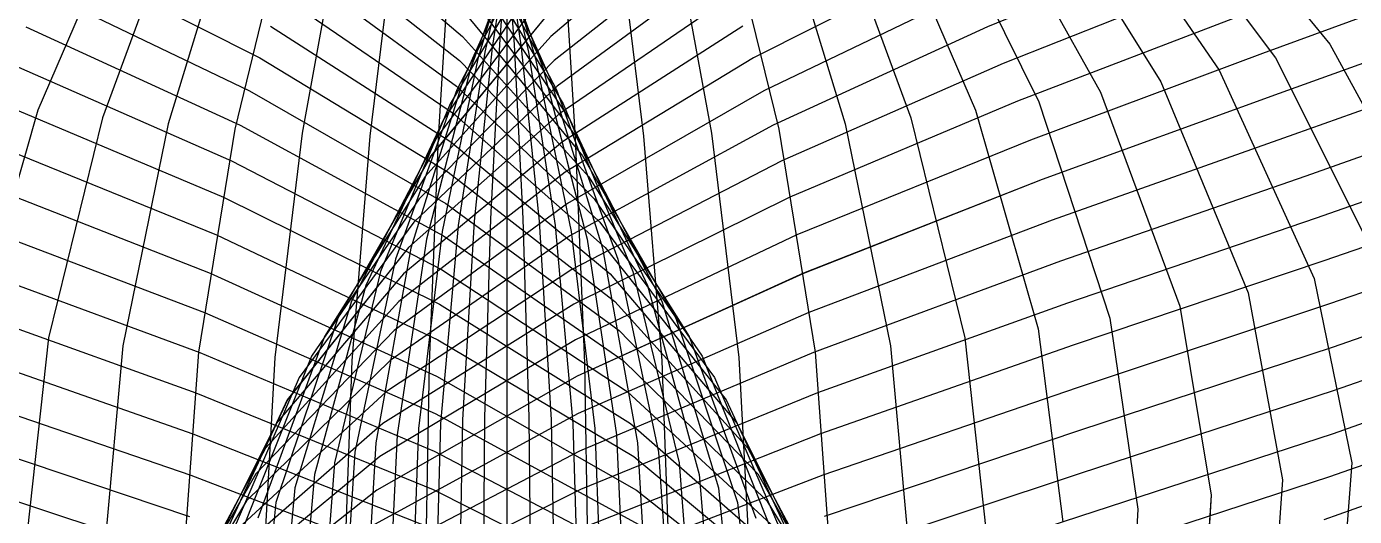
# Model space of a CAD drawing. Header units: metres. Extents: x -281 to 281, y -200 to 200.
# Drawn here: x -87 to 153.7, y -22.8 to 65.9 of the extents above; entities that cross this region are included whole.
import ezdxf

# ---------------------------------------------------------------- set-up
doc = ezdxf.new("R2010")
doc.units = ezdxf.units.M

msp = doc.modelspace()

# ---------------------------------------------------------------- linework, layer by layer
for p, q in [((115.54, 103.63), (149.24, 62.7)), ((115.54, 103.63), (149.24, 62.7)), ((107.92, 101.91), (139.39, 60.26)), ((107.92, 101.91), (139.39, 60.26)), ((91.8, 98.83), (118.58, 55.9)), ((91.8, 98.83), (118.57, 55.9)), ((99.99, 100.31), (129.16, 57.99)), ((100, 100.31), (129.16, 57.99)), ((83.35, 97.49), (107.66, 53.99)), ((83.35, 97.49), (107.66, 53.99)), ((-65.8, 95.19), (-84.99, 50.73)), ((-56.74, 94.24), (-73.28, 49.39)), ((56.73, 94.24), (73.28, 49.39)), ((56.74, 94.24), (73.28, 49.39)), ((65.8, 95.19), (84.99, 50.73)), ((65.8, 95.19), (84.99, 50.73)), ((74.68, 96.27), (96.46, 52.26)), ((74.68, 96.27), (96.46, 52.26)), ((-47.52, 93.44), (-61.38, 48.26)), ((-38.17, 92.78), (-49.31, 47.32)), ((-28.72, 92.26), (-37.1, 46.59)), ((-19.19, 91.9), (-24.79, 46.07)), ((-9.61, 91.67), (-12.41, 45.75)), ((0, 91.6), (0, 45.65)), ((9.61, 91.67), (12.41, 45.75)), ((9.61, 91.67), (12.41, 45.75)), ((19.19, 91.9), (24.79, 46.07)), ((19.19, 91.9), (24.79, 46.07)), ((28.72, 92.26), (37.1, 46.59)), ((28.72, 92.26), (37.1, 46.59)), ((38.17, 92.78), (49.31, 47.32)), ((38.17, 92.78), (49.31, 47.32)), ((47.52, 93.44), (61.38, 48.26)), ((47.52, 93.44), (61.38, 48.26)), ((1.43, 89.4), (-2.63, 62.11)), ((1.43, 89.4), (-2.63, 62.11)), ((-1.43, 89.4), (2.63, 62.11)), ((0.71, 89.96), (-1.32, 62.63)), ((0.71, 89.96), (-1.32, 62.63)), ((-0.71, 89.96), (1.32, 62.63)), ((0, 90.15), (0, 62.8)), ((0, 90.15), (0, 62.8)), ((2.84, 87.17), (-5.24, 60.05)), ((2.84, 87.17), (-5.24, 60.05)), ((2.14, 88.47), (-3.94, 61.25)), ((2.14, 88.47), (-3.94, 61.25)), ((-2.84, 87.17), (5.24, 60.05)), ((-2.14, 88.47), (3.94, 61.25)), ((-33.86, 86.1), (-8.02, 64.08)), ((3.53, 85.5), (-6.52, 58.51)), ((3.53, 85.5), (-6.52, 58.51)), ((-3.53, 85.5), (6.52, 58.51)), ((33.86, 86.1), (8.02, 64.08)), ((33.86, 86.1), (8.02, 64.08)), ((4.22, 83.47), (-7.79, 56.63)), ((4.22, 83.47), (-7.79, 56.63)), ((-4.22, 83.47), (7.79, 56.63)), ((-36.25, 81.51), (-8.59, 59.73)), ((4.89, 81.08), (-9.03, 54.43)), ((4.89, 81.08), (-9.03, 54.43)), ((-4.89, 81.08), (9.03, 54.43)), ((36.25, 81.51), (8.59, 59.73)), ((36.25, 81.51), (8.59, 59.73)), ((125.8, 81.7), (87.18, 65.83)), ((125.8, 81.69), (87.18, 65.83)), ((-80.78, 78.4), (-44.76, 60.22)), ((5.55, 78.35), (-10.25, 51.91)), ((5.55, 78.35), (-10.25, 51.91)), ((-5.55, 78.35), (10.25, 51.91)), ((80.78, 78.4), (44.76, 60.22)), ((80.78, 78.4), (44.76, 60.22)), ((-38.54, 76.61), (-9.13, 55.09)), ((6.2, 75.27), (-11.44, 49.07)), ((6.2, 75.27), (-11.44, 49.07)), ((-6.2, 75.27), (11.44, 49.07)), ((38.54, 76.61), (9.13, 55.09)), ((38.54, 76.61), (9.13, 55.09)), ((129.9, 75), (90.02, 59.2)), ((129.9, 75), (90.02, 59.2)), ((176.36, 75.45), (137.03, 61.01)), ((176.36, 75.45), (137.03, 61.01)), ((-84.1, 72.24), (-46.6, 54.24)), ((84.1, 72.24), (46.6, 54.24)), ((84.1, 72.24), (46.6, 54.24)), ((-40.73, 71.42), (-9.65, 50.17)), ((6.82, 71.86), (-12.6, 45.92)), ((6.82, 71.86), (-12.6, 45.92)), ((-6.82, 71.86), (12.6, 45.92)), ((40.73, 71.42), (9.65, 50.17)), ((40.73, 71.42), (9.65, 50.17)), ((7.43, 68.13), (-13.73, 42.47)), ((7.43, 68.13), (-13.72, 42.47)), ((-7.43, 68.13), (13.72, 42.47)), ((133.65, 68.1), (92.62, 52.37)), ((133.65, 68.1), (92.62, 52.37)), ((180.23, 68.27), (140.04, 53.76)), ((180.23, 68.27), (140.04, 53.75)), ((-87.18, 65.83), (-48.31, 48.03)), ((-42.81, 65.95), (-10.14, 44.99)), ((42.8, 65.95), (10.14, 44.99)), ((42.81, 65.95), (10.14, 44.99)), ((87.18, 65.83), (48.31, 48.03)), ((87.18, 65.83), (48.31, 48.03)), ((8.02, 64.08), (-14.81, 38.74)), ((8.02, 64.08), (-14.81, 38.74)), ((-8.02, 64.08), (14.81, 38.74)), ((-1.32, 62.63), (-2.94, 31.1)), ((-1.32, 62.63), (-2.94, 31.1)), ((0, 62.8), (0, 31.25)), ((0, 62.8), (0, 31.25)), ((1.32, 62.63), (2.94, 31.1)), ((149.24, 62.7), (169.16, 26.19)), ((149.24, 62.7), (169.16, 26.19)), ((-44.76, 60.22), (-10.61, 39.55)), ((-3.94, 61.25), (-8.8, 29.87)), ((-3.94, 61.25), (-8.8, 29.86)), ((-2.63, 62.11), (-5.88, 30.63)), ((-2.63, 62.11), (-5.88, 30.63)), ((2.63, 62.11), (5.88, 30.63)), ((3.94, 61.25), (8.8, 29.87)), ((44.76, 60.22), (10.61, 39.55)), ((44.76, 60.22), (10.61, 39.55)), ((137.03, 61.01), (94.96, 45.35)), ((137.03, 61.01), (94.96, 45.35)), ((139.39, 60.26), (158, 23.13)), ((139.39, 60.26), (158, 23.13)), ((183.6, 60.94), (142.66, 46.35)), ((183.6, 60.94), (142.66, 46.35)), ((-90.02, 59.2), (-49.88, 41.6)), ((8.59, 59.73), (-15.86, 34.72)), ((8.59, 59.73), (-15.86, 34.72)), ((-6.52, 58.51), (-14.56, 27.42)), ((-6.52, 58.51), (-14.56, 27.42)), ((-5.24, 60.05), (-11.7, 28.79)), ((-5.24, 60.05), (-11.7, 28.79)), ((-8.59, 59.73), (15.86, 34.72)), ((5.24, 60.05), (11.69, 28.79)), ((6.52, 58.51), (14.56, 27.42)), ((90.02, 59.2), (49.88, 41.6)), ((90.02, 59.2), (49.88, 41.6)), ((129.16, 57.99), (146.4, 20.29)), ((129.16, 57.99), (146.4, 20.29)), ((-7.79, 56.63), (-17.38, 25.74)), ((-7.79, 56.63), (-17.38, 25.74)), ((7.79, 56.63), (17.38, 25.74)), ((118.57, 55.9), (134.4, 17.66)), ((118.58, 55.9), (134.4, 17.66)), ((-46.6, 54.24), (-11.04, 33.88)), ((-9.03, 54.43), (-20.16, 23.78)), ((-9.03, 54.43), (-20.16, 23.78)), ((9.13, 55.09), (-16.86, 30.44)), ((9.13, 55.09), (-16.86, 30.44)), ((-9.13, 55.09), (16.86, 30.44)), ((9.03, 54.43), (20.16, 23.78)), ((46.6, 54.24), (11.04, 33.88)), ((46.6, 54.24), (11.04, 33.88)), ((140.04, 53.76), (97.05, 38.17)), ((140.04, 53.75), (97.05, 38.17)), ((107.66, 53.99), (122.03, 15.26)), ((107.66, 53.99), (122.03, 15.26)), ((186.47, 53.48), (144.89, 38.82)), ((186.47, 53.48), (144.89, 38.82)), ((-84.99, 50.73), (-96.33, 11.18)), ((-92.62, 52.37), (-51.32, 34.97)), ((-10.25, 51.91), (-22.88, 21.52)), ((-10.25, 51.91), (-22.88, 21.52)), ((10.25, 51.91), (22.88, 21.52)), ((92.62, 52.37), (51.32, 34.97)), ((92.62, 52.37), (51.32, 34.97)), ((84.99, 50.73), (96.33, 11.18)), ((84.99, 50.73), (96.33, 11.18)), ((96.46, 52.26), (109.33, 13.1)), ((96.46, 52.26), (109.33, 13.1)), ((-73.28, 49.39), (-83.06, 9.5)), ((-61.38, 48.26), (-69.57, 8.07)), ((-11.44, 49.07), (-25.54, 18.99)), ((-11.44, 49.07), (-25.54, 18.99)), ((9.65, 50.17), (-17.82, 25.9)), ((9.65, 50.17), (-17.82, 25.89)), ((-9.65, 50.17), (17.82, 25.9)), ((11.44, 49.07), (25.54, 18.99)), ((61.38, 48.26), (69.57, 8.07)), ((61.38, 48.26), (69.57, 8.07)), ((73.28, 49.39), (83.06, 9.5)), ((73.28, 49.39), (83.06, 9.5)), ((-49.31, 47.32), (-55.89, 6.9)), ((-48.31, 48.03), (-11.45, 27.99)), ((-37.1, 46.59), (-42.05, 5.98)), ((-12.6, 45.92), (-28.13, 16.18)), ((-12.6, 45.92), (-28.13, 16.18)), ((-24.79, 46.07), (-28.1, 5.33)), ((-12.41, 45.75), (-14.07, 4.93)), ((48.31, 48.03), (11.45, 27.99)), ((48.31, 48.03), (11.45, 27.99)), ((12.41, 45.75), (14.07, 4.93)), ((12.41, 45.75), (14.07, 4.93)), ((12.6, 45.92), (28.12, 16.18)), ((24.79, 46.07), (28.1, 5.33)), ((24.79, 46.07), (28.1, 5.33)), ((37.1, 46.59), (42.05, 5.98)), ((37.1, 46.59), (42.05, 5.98)), ((49.31, 47.32), (55.89, 6.9)), ((49.31, 47.32), (55.89, 6.9)), ((142.66, 46.35), (98.86, 30.84)), ((142.66, 46.35), (98.86, 30.84)), ((188.83, 45.92), (146.72, 31.19)), ((188.83, 45.92), (146.72, 31.19)), ((-94.96, 45.35), (-52.62, 28.17)), ((10.14, 44.99), (-18.73, 21.11)), ((10.14, 44.99), (-18.73, 21.11)), ((-10.14, 44.99), (18.73, 21.11)), ((0, 45.65), (0, 4.8)), ((94.96, 45.35), (52.62, 28.17)), ((94.96, 45.35), (52.62, 28.17)), ((-49.88, 41.6), (-11.82, 21.9)), ((-13.72, 42.47), (-30.64, 13.1)), ((-13.73, 42.47), (-30.64, 13.1)), ((49.88, 41.6), (11.82, 21.9)), ((49.88, 41.6), (11.82, 21.9)), ((13.72, 42.47), (30.64, 13.1)), ((-14.81, 38.74), (-33.06, 9.76)), ((-14.81, 38.74), (-33.06, 9.76)), ((10.61, 39.55), (-19.58, 16.09)), ((10.61, 39.55), (-19.58, 16.09)), ((-10.61, 39.55), (19.58, 16.09)), ((14.81, 38.74), (33.06, 9.76)), ((144.89, 38.82), (100.41, 23.38)), ((144.89, 38.82), (100.41, 23.38)), ((-97.05, 38.17), (-53.77, 21.21)), ((97.05, 38.17), (53.77, 21.21)), ((97.05, 38.17), (53.77, 21.2)), ((190.67, 38.28), (148.15, 23.47)), ((190.67, 38.28), (148.15, 23.46)), ((-51.32, 34.97), (-12.16, 15.62)), ((-15.86, 34.72), (-35.4, 6.18)), ((-15.86, 34.72), (-35.4, 6.18)), ((11.04, 33.88), (-20.39, 10.86)), ((11.04, 33.88), (-20.39, 10.86)), ((-11.04, 33.88), (20.39, 10.86)), ((51.32, 34.97), (12.16, 15.62)), ((51.32, 34.97), (12.16, 15.62)), ((15.86, 34.72), (35.4, 6.18)), ((-98.86, 30.84), (-54.78, 14.1)), ((-16.86, 30.44), (-37.64, 2.35)), ((-16.86, 30.44), (-37.64, 2.35)), ((-8.8, 29.87), (-12.01, -5.98)), ((-8.8, 29.86), (-12.01, -5.98)), ((-5.88, 30.63), (-8.03, -5.33)), ((-5.88, 30.63), (-8.03, -5.33)), ((-2.94, 31.1), (-4.02, -4.93)), ((-2.94, 31.1), (-4.02, -4.93)), ((0, 31.25), (0, -4.8)), ((0, 31.25), (0, -4.8)), ((2.94, 31.1), (4.02, -4.93)), ((5.88, 30.63), (8.03, -5.33)), ((8.8, 29.87), (12.01, -5.98)), ((16.86, 30.44), (37.64, 2.35)), ((98.86, 30.84), (54.78, 14.1)), ((98.86, 30.84), (54.78, 14.1)), ((146.72, 31.19), (101.68, 15.82)), ((146.72, 31.19), (101.68, 15.82)), ((191.99, 30.57), (149.18, 15.68)), ((191.99, 30.57), (149.18, 15.68)), ((-52.62, 28.17), (-12.47, 9.17)), ((11.45, 27.99), (-21.13, 5.42)), ((11.45, 27.99), (-21.13, 5.42)), ((-14.56, 27.42), (-19.88, -8.07)), ((-14.56, 27.42), (-19.88, -8.07)), ((-11.7, 28.79), (-15.97, -6.9)), ((-11.7, 28.79), (-15.97, -6.9)), ((-11.45, 27.99), (21.13, 5.42)), ((11.69, 28.79), (15.97, -6.9)), ((52.62, 28.17), (12.47, 9.17)), ((52.62, 28.17), (12.47, 9.17)), ((14.56, 27.42), (19.88, -8.07)), ((-17.82, 25.89), (-39.78, -1.7)), ((-17.82, 25.9), (-39.77, -1.7)), ((-17.38, 25.74), (-23.73, -9.5)), ((-17.38, 25.74), (-23.73, -9.5)), ((17.38, 25.74), (23.73, -9.5)), ((17.82, 25.9), (39.77, -1.7)), ((-100.41, 23.38), (-55.64, 6.87)), ((-20.16, 23.78), (-27.52, -11.18)), ((-20.16, 23.78), (-27.52, -11.18)), ((11.82, 21.9), (-21.82, -0.2)), ((11.82, 21.9), (-21.82, -0.2)), ((-11.82, 21.9), (21.82, -0.2)), ((20.16, 23.78), (27.52, -11.18)), ((100.41, 23.38), (55.64, 6.87)), ((100.41, 23.38), (55.64, 6.87)), ((148.15, 23.47), (102.67, 8.18)), ((148.15, 23.46), (102.67, 8.18)), ((192.79, 22.82), (149.79, 7.85)), ((192.79, 22.82), (149.79, 7.85)), ((-53.77, 21.21), (-12.74, 2.57)), ((-18.73, 21.11), (-41.8, -5.97)), ((-18.73, 21.11), (-41.8, -5.97)), ((-22.88, 21.52), (-31.24, -13.1)), ((-22.88, 21.52), (-31.24, -13.1)), ((53.77, 21.21), (12.74, 2.57)), ((53.77, 21.2), (12.74, 2.57)), ((18.73, 21.11), (41.8, -5.97)), ((22.88, 21.52), (31.24, -13.1)), ((146.4, 20.29), (153.18, -13.1)), ((146.4, 20.29), (153.18, -13.1)), ((-25.54, 18.99), (-34.87, -15.26)), ((-25.54, 18.99), (-34.87, -15.26)), ((25.54, 18.99), (34.87, -15.26)), ((134.4, 17.66), (140.63, -16.18)), ((134.4, 17.66), (140.62, -16.18)), ((-101.68, 15.82), (-56.34, -0.46)), ((-19.58, 16.09), (-43.71, -10.45)), ((-19.58, 16.09), (-43.71, -10.45)), ((-28.13, 16.18), (-38.4, -17.66)), ((-28.13, 16.18), (-38.4, -17.66)), ((12.16, 15.62), (-22.45, -6)), ((12.16, 15.62), (-22.45, -6)), ((-12.16, 15.62), (22.45, -6)), ((19.58, 16.09), (43.71, -10.45)), ((28.12, 16.18), (38.4, -17.66)), ((101.68, 15.82), (56.34, -0.46)), ((101.68, 15.82), (56.34, -0.46)), ((149.18, 15.68), (103.38, 0.47)), ((149.18, 15.68), (103.38, 0.47)), ((122.03, 15.26), (127.69, -18.99)), ((122.03, 15.26), (127.68, -18.99)), ((193.05, 15.05), (150, 0)), ((193.05, 15.05), (150, 0)), ((-54.78, 14.1), (-12.98, -4.17)), ((-30.64, 13.1), (-41.83, -20.29)), ((-30.64, 13.1), (-41.83, -20.29)), ((54.78, 14.1), (12.98, -4.17)), ((54.78, 14.1), (12.98, -4.17)), ((30.64, 13.1), (41.83, -20.29)), ((109.33, 13.1), (114.4, -21.52)), ((109.33, 13.1), (114.39, -21.52)), ((-20.39, 10.86), (-45.51, -15.12)), ((-20.39, 10.86), (-45.51, -15.12)), ((-33.06, 9.76), (-45.14, -23.13)), ((-33.06, 9.76), (-45.14, -23.13)), ((20.39, 10.86), (45.51, -15.12)), ((33.06, 9.76), (45.14, -23.13)), ((96.33, 11.18), (100.79, -23.78)), ((96.33, 11.18), (100.79, -23.78)), ((-102.67, 8.18), (-56.89, -7.87)), ((-83.06, 9.5), (-86.91, -25.74)), ((-69.57, 8.07), (-72.79, -27.42)), ((12.47, 9.17), (-23.02, -11.95)), ((12.47, 9.17), (-23.02, -11.95)), ((-12.47, 9.17), (23.02, -11.95)), ((102.67, 8.18), (56.89, -7.87)), ((102.67, 8.18), (56.89, -7.87)), ((69.57, 8.07), (72.79, -27.42)), ((69.57, 8.07), (72.79, -27.42)), ((83.06, 9.5), (86.91, -25.74)), ((83.06, 9.5), (86.91, -25.74)), ((149.79, 7.85), (103.81, -7.28)), ((149.79, 7.85), (103.81, -7.28)), ((192.79, 7.28), (149.79, -7.85)), ((192.79, 7.28), (149.79, -7.85)), ((-55.89, 6.9), (-58.47, -28.79)), ((-55.64, 6.87), (-13.18, -11.02)), ((-35.4, 6.18), (-48.33, -26.19)), ((-35.4, 6.18), (-48.33, -26.19)), ((-21.13, 5.42), (-47.18, -19.98)), ((-21.13, 5.42), (-47.18, -19.98)), ((-42.05, 5.98), (-44, -29.87)), ((-28.1, 5.33), (-29.4, -30.63)), ((-14.07, 4.93), (-14.72, -31.1)), ((55.64, 6.87), (13.18, -11.02)), ((55.64, 6.87), (13.19, -11.02)), ((14.07, 4.93), (14.72, -31.1)), ((14.07, 4.93), (14.72, -31.1)), ((21.13, 5.42), (47.18, -19.98)), ((28.1, 5.33), (29.4, -30.63)), ((28.1, 5.33), (29.4, -30.63)), ((35.4, 6.18), (48.33, -26.19)), ((42.05, 5.98), (44, -29.87)), ((42.05, 5.98), (44, -29.87)), ((55.89, 6.9), (58.48, -28.79)), ((55.89, 6.9), (58.47, -28.79)), ((12.74, 2.57), (-23.53, -18.05)), ((12.74, 2.57), (-23.53, -18.05)), ((-12.74, 2.57), (23.53, -18.05)), ((0, 4.8), (0, -31.25)), ((-103.38, 0.47), (-57.28, -15.35)), ((-37.64, 2.35), (-51.39, -29.46)), ((-37.64, 2.35), (-51.39, -29.46)), ((37.64, 2.35), (51.39, -29.46)), ((103.38, 0.47), (57.28, -15.35)), ((103.38, 0.47), (57.28, -15.35)), ((150, 0), (103.95, -15.05)), ((-56.34, -0.46), (-13.35, -17.97)), ((-39.77, -1.7), (-54.31, -32.92)), ((-39.78, -1.7), (-54.31, -32.92)), ((-21.82, -0.2), (-48.71, -25)), ((-21.82, -0.2), (-48.71, -25)), ((56.34, -0.46), (13.35, -17.97)), ((56.34, -0.46), (13.35, -17.97)), ((21.82, -0.2), (48.71, -25)), ((39.77, -1.7), (54.31, -32.92)), ((150, 0), (103.95, -15.05)), ((191.99, -0.47), (149.18, -15.68)), ((191.99, -0.47), (149.18, -15.68)), ((12.98, -4.17), (-23.97, -24.26)), ((12.98, -4.17), (-23.97, -24.26)), ((-12.98, -4.17), (23.97, -24.26)), ((0, -4.8), (0, -45.65)), ((0, -4.8), (0, -45.65)), ((-41.8, -5.97), (-57.07, -36.56)), ((-41.8, -5.97), (-57.07, -36.56)), ((-22.45, -6), (-50.12, -30.18)), ((-22.45, -6), (-50.12, -30.18)), ((-15.97, -6.9), (-17.5, -47.32)), ((-15.97, -6.9), (-17.5, -47.32)), ((-12.01, -5.98), (-13.16, -46.59)), ((-12.01, -5.98), (-13.16, -46.59)), ((-8.03, -5.33), (-8.8, -46.07)), ((-8.03, -5.33), (-8.8, -46.07)), ((-4.02, -4.93), (-4.4, -45.75)), ((-4.02, -4.93), (-4.4, -45.75)), ((4.02, -4.93), (4.4, -45.75)), ((8.03, -5.33), (8.8, -46.07)), ((12.01, -5.98), (13.16, -46.59)), ((15.97, -6.9), (17.5, -47.32)), ((22.45, -6), (50.12, -30.18)), ((41.8, -5.97), (57.07, -36.56)), ((-103.81, -7.28), (-57.52, -22.86)), ((-56.89, -7.87), (-13.48, -25)), ((-23.73, -9.5), (-26, -49.39)), ((-23.73, -9.5), (-26, -49.39)), ((-19.88, -8.07), (-21.78, -48.26)), ((-19.88, -8.07), (-21.78, -48.26)), ((56.89, -7.87), (13.48, -25)), ((56.89, -7.87), (13.48, -25)), ((19.88, -8.07), (21.78, -48.26)), ((23.73, -9.5), (26, -49.39)), ((103.81, -7.28), (57.52, -22.86)), ((103.81, -7.28), (57.52, -22.86)), ((149.79, -7.85), (103.81, -22.82)), ((149.79, -7.85), (103.81, -22.82)), ((190.67, -8.18), (148.15, -23.47)), ((190.67, -8.18), (148.15, -23.47)), ((-43.71, -10.45), (-59.69, -40.39)), ((-43.71, -10.45), (-59.69, -40.39)), ((-23.02, -11.95), (-51.39, -35.49)), ((-23.02, -11.95), (-51.39, -35.49)), ((-27.52, -11.18), (-30.16, -50.73)), ((-27.52, -11.18), (-30.16, -50.73)), ((13.18, -11.02), (-24.34, -30.59)), ((13.19, -11.02), (-24.34, -30.59)), ((-13.18, -11.02), (24.34, -30.59)), ((23.02, -11.95), (51.39, -35.49)), ((27.52, -11.18), (30.16, -50.73)), ((43.71, -10.45), (59.68, -40.39)), ((-31.24, -13.1), (-34.23, -52.26)), ((-31.24, -13.1), (-34.23, -52.26)), ((31.24, -13.1), (34.23, -52.26)), ((153.18, -13.1), (150.97, -42.47)), ((153.18, -13.1), (150.97, -42.47)), ((-103.95, -15.05), (-57.6, -30.4)), ((-45.51, -15.12), (-62.13, -44.37)), ((-45.51, -15.12), (-62.13, -44.37)), ((-57.28, -15.35), (-13.58, -32.08)), ((-34.87, -15.26), (-38.2, -53.99)), ((-34.87, -15.26), (-38.2, -53.99)), ((57.28, -15.35), (13.58, -32.08)), ((57.28, -15.35), (13.58, -32.08)), ((34.87, -15.26), (38.2, -53.99)), ((45.51, -15.12), (62.13, -44.37)), ((103.95, -15.05), (57.6, -30.4)), ((103.95, -15.05), (57.6, -30.4)), ((149.18, -15.68), (103.38, -30.57)), ((149.18, -15.68), (103.38, -30.57)), ((140.63, -16.18), (138.6, -45.92)), ((140.62, -16.18), (138.6, -45.92)), ((-23.53, -18.05), (-52.51, -40.93)), ((-23.53, -18.05), (-52.51, -40.93)), ((-38.4, -17.66), (-42.08, -55.9)), ((-38.4, -17.66), (-42.08, -55.9)), ((13.35, -17.97), (-24.65, -37)), ((13.35, -17.97), (-24.65, -37)), ((-13.35, -17.97), (24.65, -37)), ((23.53, -18.05), (52.51, -40.93)), ((38.4, -17.66), (42.07, -55.9)), ((127.69, -18.99), (125.85, -49.07)), ((127.68, -18.99), (125.85, -49.07)), ((-47.18, -19.98), (-64.41, -48.51)), ((-47.18, -19.98), (-64.41, -48.52)), ((-41.83, -20.29), (-45.83, -57.99)), ((-41.83, -20.29), (-45.83, -57.99)), ((41.83, -20.29), (45.83, -57.99)), ((47.18, -19.98), (64.41, -48.51)), ((114.4, -21.52), (112.75, -51.91)), ((114.39, -21.52), (112.75, -51.91)), ((103.81, -22.82), (57.52, -37.94))]:
    msp.add_line(p, q)

doc.saveas('drawing.dxf')
